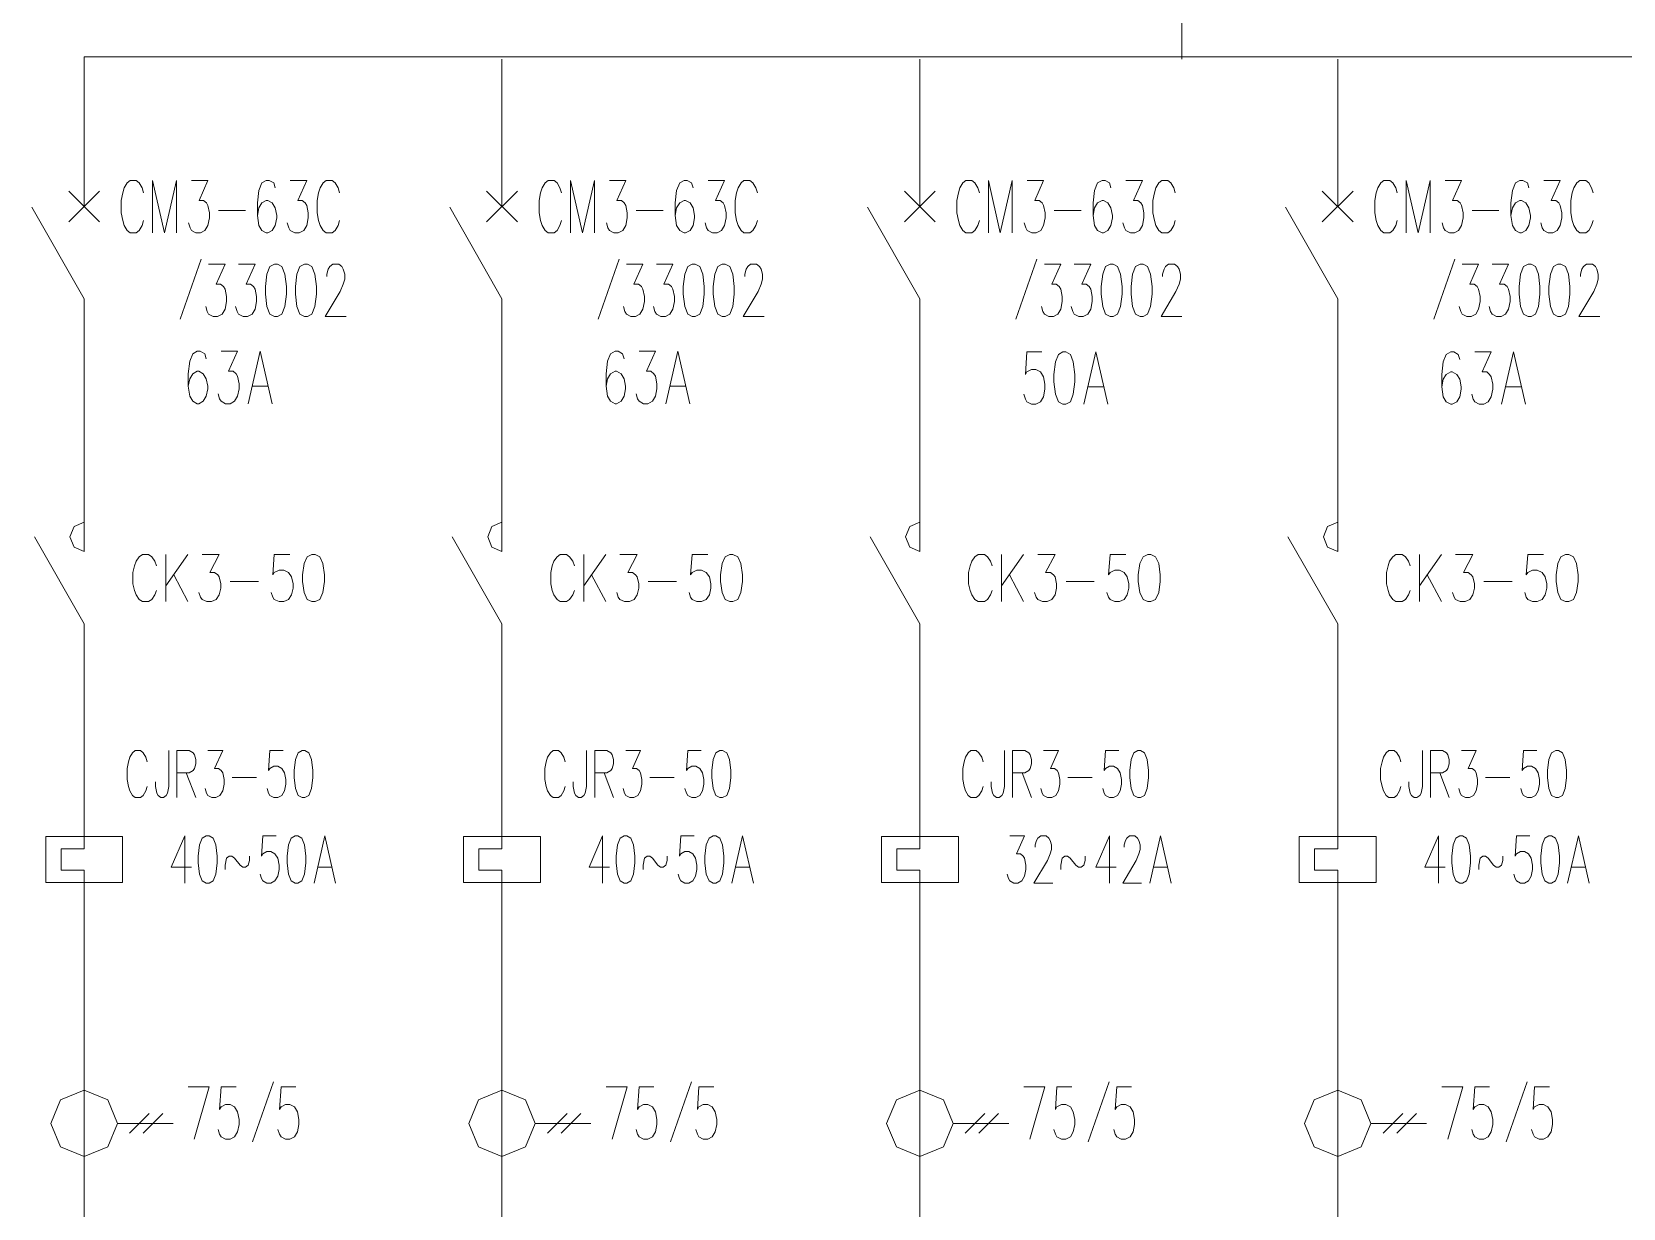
# Model space of a CAD drawing. Header units: millimetres. Extents: x 0 to 586, y 0 to 414.
# Drawn here: x 128.4 to 225.2, y 263.8 to 335.4 of the extents above; entities that cross this region are included whole.
import ezdxf

# ---------------------------------------------------------------- set-up
doc = ezdxf.new("R2010")
doc.units = ezdxf.units.MM

msp = doc.modelspace()

# ---------------------------------------------------------------- linework, layer by layer
at = {"color": 0, "lineweight": 0}
for points in [[(198.352833, 347.845944), (198.352833, 333.713667)], [(295.461972, 333.854778), (131.568472, 333.854778)], [(131.568472, 333.854778), (131.568472, 324.749583)], [(156.989639, 333.713667), (156.989639, 324.749583)], [(182.410806, 333.713667), (182.410806, 324.749583)], [(207.831972, 333.713667), (207.831972, 324.749583)], [(135.187972, 325.571556), (135.09625, 325.874944), (134.916333, 326.178333), (134.732889, 326.330028), (134.369528, 326.330028), (134.186083, 326.178333), (134.006167, 325.874944), (133.914444, 325.571556), (133.822722, 325.116472), (133.822722, 324.358), (133.914444, 323.902917), (134.006167, 323.599528), (134.186083, 323.296139), (134.369528, 323.144444), (134.732889, 323.144444), (134.916333, 323.296139), (135.09625, 323.599528), (135.187972, 323.902917)], [(135.734778, 323.144444), (135.734778, 326.330028), (136.4615, 323.144444), (137.19175, 326.330028), (137.19175, 323.144444)], [(138.101917, 326.330028), (139.100278, 326.330028), (138.557, 325.116472), (138.828639, 325.116472), (139.012083, 324.964778), (139.100278, 324.813083), (139.192, 324.358), (139.192, 324.054611), (139.100278, 323.599528), (138.920361, 323.296139), (138.645194, 323.144444), (138.373556, 323.144444), (138.101917, 323.296139), (138.010194, 323.447833), (137.918472, 323.751222)], [(143.196028, 325.874944), (143.107833, 326.178333), (142.832667, 326.330028), (142.65275, 326.330028), (142.377583, 326.178333), (142.197667, 325.72325), (142.105944, 324.964778), (142.105944, 324.206306), (142.197667, 323.599528), (142.377583, 323.296139), (142.65275, 323.144444), (142.740944, 323.144444), (143.016111, 323.296139), (143.196028, 323.599528), (143.28775, 324.054611), (143.28775, 324.206306), (143.196028, 324.661389), (143.016111, 324.964778), (142.740944, 325.116472), (142.65275, 325.116472), (142.377583, 324.964778), (142.197667, 324.661389), (142.105944, 324.206306)], [(144.106194, 326.330028), (145.108083, 326.330028), (144.561278, 325.116472), (144.836444, 325.116472), (145.016361, 324.964778), (145.108083, 324.813083), (145.199806, 324.358), (145.199806, 324.054611), (145.108083, 323.599528), (144.928167, 323.296139), (144.653, 323.144444), (144.381361, 323.144444), (144.106194, 323.296139), (144.018, 323.447833), (143.926278, 323.751222)], [(147.111861, 325.571556), (147.020139, 325.874944), (146.836694, 326.178333), (146.656778, 326.330028), (146.289889, 326.330028), (146.109972, 326.178333), (145.926528, 325.874944), (145.834806, 325.571556), (145.746611, 325.116472), (145.746611, 324.358), (145.834806, 323.902917), (145.926528, 323.599528), (146.109972, 323.296139), (146.289889, 323.144444), (146.656778, 323.144444), (146.836694, 323.296139), (147.020139, 323.599528), (147.111861, 323.902917)], [(160.609139, 325.571556), (160.517417, 325.874944), (160.3375, 326.178333), (160.154056, 326.330028), (159.790694, 326.330028), (159.60725, 326.178333), (159.427333, 325.874944), (159.335611, 325.571556), (159.243889, 325.116472), (159.243889, 324.358), (159.335611, 323.902917), (159.427333, 323.599528), (159.60725, 323.296139), (159.790694, 323.144444), (160.154056, 323.144444), (160.3375, 323.296139), (160.517417, 323.599528), (160.609139, 323.902917)], [(161.155944, 323.144444), (161.155944, 326.330028), (161.882667, 323.144444), (162.612917, 326.330028), (162.612917, 323.144444)], [(163.523083, 326.330028), (164.521444, 326.330028), (163.978167, 325.116472), (164.249806, 325.116472), (164.429722, 324.964778), (164.521444, 324.813083), (164.613167, 324.358), (164.613167, 324.054611), (164.521444, 323.599528), (164.341528, 323.296139), (164.066361, 323.144444), (163.794722, 323.144444), (163.523083, 323.296139), (163.431361, 323.447833), (163.339639, 323.751222)], [(168.617194, 325.874944), (168.525472, 326.178333), (168.253833, 326.330028), (168.070389, 326.330028), (167.79875, 326.178333), (167.615306, 325.72325), (167.527111, 324.964778), (167.527111, 324.206306), (167.615306, 323.599528), (167.79875, 323.296139), (168.070389, 323.144444), (168.162111, 323.144444), (168.437278, 323.296139), (168.617194, 323.599528), (168.708917, 324.054611), (168.708917, 324.206306), (168.617194, 324.661389), (168.437278, 324.964778), (168.162111, 325.116472), (168.070389, 325.116472), (167.79875, 324.964778), (167.615306, 324.661389), (167.527111, 324.206306)], [(169.527361, 326.330028), (170.52925, 326.330028), (169.982444, 325.116472), (170.257611, 325.116472), (170.437528, 324.964778), (170.52925, 324.813083), (170.620972, 324.358), (170.620972, 324.054611), (170.52925, 323.599528), (170.345806, 323.296139), (170.074167, 323.144444), (169.802528, 323.144444), (169.527361, 323.296139), (169.435639, 323.447833), (169.347444, 323.751222)], [(172.5295, 325.571556), (172.441306, 325.874944), (172.257861, 326.178333), (172.074417, 326.330028), (171.711056, 326.330028), (171.531139, 326.178333), (171.347694, 325.874944), (171.255972, 325.571556), (171.167778, 325.116472), (171.167778, 324.358), (171.255972, 323.902917), (171.347694, 323.599528), (171.531139, 323.296139), (171.711056, 323.144444), (172.074417, 323.144444), (172.257861, 323.296139), (172.441306, 323.599528), (172.5295, 323.902917)], [(186.030306, 325.571556), (185.938583, 325.874944), (185.755139, 326.178333), (185.575222, 326.330028), (185.211861, 326.330028), (185.028417, 326.178333), (184.844972, 325.874944), (184.756778, 325.571556), (184.665056, 325.116472), (184.665056, 324.358), (184.756778, 323.902917), (184.844972, 323.599528), (185.028417, 323.296139), (185.211861, 323.144444), (185.575222, 323.144444), (185.755139, 323.296139), (185.938583, 323.599528), (186.030306, 323.902917)], [(186.577111, 323.144444), (186.577111, 326.330028), (187.303833, 323.144444), (188.030556, 326.330028), (188.030556, 323.144444)], [(188.940722, 326.330028), (189.942611, 326.330028), (189.395806, 325.116472), (189.670972, 325.116472), (189.850889, 324.964778), (189.942611, 324.813083), (190.034333, 324.358), (190.034333, 324.054611), (189.942611, 323.599528), (189.762694, 323.296139), (189.487528, 323.144444), (189.215889, 323.144444), (188.940722, 323.296139), (188.852528, 323.447833), (188.760806, 323.751222)], [(194.038361, 325.874944), (193.946639, 326.178333), (193.675, 326.330028), (193.491556, 326.330028), (193.219917, 326.178333), (193.036472, 325.72325), (192.94475, 324.964778), (192.94475, 324.206306), (193.036472, 323.599528), (193.219917, 323.296139), (193.491556, 323.144444), (193.583278, 323.144444), (193.854917, 323.296139), (194.038361, 323.599528), (194.130083, 324.054611), (194.130083, 324.206306), (194.038361, 324.661389), (193.854917, 324.964778), (193.583278, 325.116472), (193.491556, 325.116472), (193.219917, 324.964778), (193.036472, 324.661389), (192.94475, 324.206306)], [(194.948528, 326.330028), (195.950417, 326.330028), (195.403611, 325.116472), (195.67525, 325.116472), (195.858694, 324.964778), (195.950417, 324.813083), (196.042139, 324.358), (196.042139, 324.054611), (195.950417, 323.599528), (195.766972, 323.296139), (195.495333, 323.144444), (195.220167, 323.144444), (194.948528, 323.296139), (194.856806, 323.447833), (194.765083, 323.751222)], [(197.950667, 325.571556), (197.858944, 325.874944), (197.679028, 326.178333), (197.495583, 326.330028), (197.132222, 326.330028), (196.952306, 326.178333), (196.768861, 325.874944), (196.677139, 325.571556), (196.585417, 325.116472), (196.585417, 324.358), (196.677139, 323.902917), (196.768861, 323.599528), (196.952306, 323.296139), (197.132222, 323.144444), (197.495583, 323.144444), (197.679028, 323.296139), (197.858944, 323.599528), (197.950667, 323.902917)], [(211.451472, 325.571556), (211.35975, 325.874944), (211.176306, 326.178333), (210.996389, 326.330028), (210.6295, 326.330028), (210.449583, 326.178333), (210.266139, 325.874944), (210.174417, 325.571556), (210.086222, 325.116472), (210.086222, 324.358), (210.174417, 323.902917), (210.266139, 323.599528), (210.449583, 323.296139), (210.6295, 323.144444), (210.996389, 323.144444), (211.176306, 323.296139), (211.35975, 323.599528), (211.451472, 323.902917)], [(211.99475, 323.144444), (211.99475, 326.330028), (212.725, 323.144444), (213.451722, 326.330028), (213.451722, 323.144444)], [(214.361889, 326.330028), (215.363778, 326.330028), (214.816972, 325.116472), (215.092139, 325.116472), (215.272056, 324.964778), (215.363778, 324.813083), (215.4555, 324.358), (215.4555, 324.054611), (215.363778, 323.599528), (215.180333, 323.296139), (214.908694, 323.144444), (214.637056, 323.144444), (214.361889, 323.296139), (214.270167, 323.447833), (214.181972, 323.751222)], [(219.459528, 325.874944), (219.367806, 326.178333), (219.096167, 326.330028), (218.912722, 326.330028), (218.641083, 326.178333), (218.457639, 325.72325), (218.365917, 324.964778), (218.365917, 324.206306), (218.457639, 323.599528), (218.641083, 323.296139), (218.912722, 323.144444), (219.004444, 323.144444), (219.276083, 323.296139), (219.459528, 323.599528), (219.55125, 324.054611), (219.55125, 324.206306), (219.459528, 324.661389), (219.276083, 324.964778), (219.004444, 325.116472), (218.912722, 325.116472), (218.641083, 324.964778), (218.457639, 324.661389), (218.365917, 324.206306)], [(220.369694, 326.330028), (221.371583, 326.330028), (220.824778, 325.116472), (221.096417, 325.116472), (221.279861, 324.964778), (221.371583, 324.813083), (221.459778, 324.358), (221.459778, 324.054611), (221.371583, 323.599528), (221.188139, 323.296139), (220.9165, 323.144444), (220.641333, 323.144444), (220.369694, 323.296139), (220.277972, 323.447833), (220.18625, 323.751222)], [(223.371833, 325.571556), (223.280111, 325.874944), (223.100194, 326.178333), (222.91675, 326.330028), (222.553389, 326.330028), (222.369944, 326.178333), (222.190028, 325.874944), (222.098306, 325.571556), (222.006583, 325.116472), (222.006583, 324.358), (222.098306, 323.902917), (222.190028, 323.599528), (222.369944, 323.296139), (222.553389, 323.144444), (222.91675, 323.144444), (223.100194, 323.296139), (223.280111, 323.599528), (223.371833, 323.902917)], [(132.506861, 325.684444), (130.633611, 323.811194)], [(132.506861, 323.811194), (130.633611, 325.684444)], [(131.568472, 325.684444), (131.568472, 324.749583)], [(157.928028, 325.684444), (156.054778, 323.811194)], [(157.928028, 323.811194), (156.054778, 325.684444)], [(156.989639, 325.684444), (156.989639, 324.749583)], [(183.349194, 325.684444), (181.475944, 323.811194)], [(183.349194, 323.811194), (181.475944, 325.684444)], [(182.410806, 325.684444), (182.410806, 324.749583)], [(208.766833, 325.684444), (206.893583, 323.811194)], [(208.766833, 323.811194), (206.893583, 325.684444)], [(207.831972, 325.684444), (207.831972, 324.749583)], [(128.386417, 324.703722), (131.568472, 319.129833)], [(139.738806, 324.509694), (141.375694, 324.509694)], [(153.807583, 324.703722), (156.989639, 319.129833)], [(165.159972, 324.509694), (166.796861, 324.509694)], [(179.225222, 324.703722), (182.410806, 319.129833)], [(190.581139, 324.509694), (192.218028, 324.509694)], [(204.646389, 324.703722), (207.831972, 319.129833)], [(216.002306, 324.509694), (217.639194, 324.509694)], [(138.687528, 321.546361), (137.414, 317.905694)], [(164.108694, 321.546361), (162.835167, 317.905694)], [(189.529861, 321.546361), (188.256333, 317.905694)], [(214.951028, 321.546361), (213.673972, 317.905694)], [(139.142611, 321.242972), (140.1445, 321.242972), (139.597694, 320.029417), (139.869333, 320.029417), (140.052778, 319.877722), (140.1445, 319.726028), (140.236222, 319.270944), (140.236222, 318.967556), (140.1445, 318.512472), (139.961056, 318.209083), (139.689417, 318.057389), (139.417778, 318.057389), (139.142611, 318.209083), (139.050889, 318.360778), (138.962694, 318.664167)], [(140.962944, 321.242972), (141.964833, 321.242972), (141.418028, 320.029417), (141.689667, 320.029417), (141.873111, 319.877722), (141.964833, 319.726028), (142.056556, 319.270944), (142.056556, 318.967556), (141.964833, 318.512472), (141.781389, 318.209083), (141.50975, 318.057389), (141.234583, 318.057389), (140.962944, 318.209083), (140.871222, 318.360778), (140.7795, 318.664167)], [(146.332222, 320.4845), (146.332222, 320.636194), (146.423944, 320.939583), (146.515667, 321.091278), (146.695583, 321.242972), (147.058944, 321.242972), (147.242389, 321.091278), (147.334111, 320.939583), (147.425833, 320.636194), (147.425833, 320.332806), (147.334111, 320.029417), (147.150667, 319.574333), (146.2405, 318.057389), (147.514028, 318.057389)], [(164.563778, 321.242972), (165.565667, 321.242972), (165.018861, 320.029417), (165.2905, 320.029417), (165.473944, 319.877722), (165.565667, 319.726028), (165.657389, 319.270944), (165.657389, 318.967556), (165.565667, 318.512472), (165.382222, 318.209083), (165.110583, 318.057389), (164.835417, 318.057389), (164.563778, 318.209083), (164.472056, 318.360778), (164.380333, 318.664167)], [(166.384111, 321.242972), (167.386, 321.242972), (166.839194, 320.029417), (167.110833, 320.029417), (167.294278, 319.877722), (167.386, 319.726028), (167.474194, 319.270944), (167.474194, 318.967556), (167.386, 318.512472), (167.202556, 318.209083), (166.930917, 318.057389), (166.65575, 318.057389), (166.384111, 318.209083), (166.292389, 318.360778), (166.200667, 318.664167)], [(171.753389, 320.4845), (171.753389, 320.636194), (171.845111, 320.939583), (171.936833, 321.091278), (172.11675, 321.242972), (172.480111, 321.242972), (172.663556, 321.091278), (172.755278, 320.939583), (172.843472, 320.636194), (172.843472, 320.332806), (172.755278, 320.029417), (172.571833, 319.574333), (171.661667, 318.057389), (172.935194, 318.057389)], [(189.984944, 321.242972), (190.986833, 321.242972), (190.440028, 320.029417), (190.711667, 320.029417), (190.895111, 319.877722), (190.986833, 319.726028), (191.075028, 319.270944), (191.075028, 318.967556), (190.986833, 318.512472), (190.803389, 318.209083), (190.53175, 318.057389), (190.256583, 318.057389), (189.984944, 318.209083), (189.893222, 318.360778), (189.8015, 318.664167)], [(191.805278, 321.242972), (192.803639, 321.242972), (192.260361, 320.029417), (192.532, 320.029417), (192.715444, 319.877722), (192.803639, 319.726028), (192.895361, 319.270944), (192.895361, 318.967556), (192.803639, 318.512472), (192.623722, 318.209083), (192.348556, 318.057389), (192.076917, 318.057389), (191.805278, 318.209083), (191.713556, 318.360778), (191.621833, 318.664167)], [(197.174556, 320.4845), (197.174556, 320.636194), (197.266278, 320.939583), (197.354472, 321.091278), (197.537917, 321.242972), (197.901278, 321.242972), (198.084722, 321.091278), (198.176444, 320.939583), (198.264639, 320.636194), (198.264639, 320.332806), (198.176444, 320.029417), (197.993, 319.574333), (197.082833, 318.057389), (198.356361, 318.057389)], [(215.406111, 321.242972), (216.404472, 321.242972), (215.861194, 320.029417), (216.132833, 320.029417), (216.316278, 319.877722), (216.404472, 319.726028), (216.496194, 319.270944), (216.496194, 318.967556), (216.404472, 318.512472), (216.224556, 318.209083), (215.949389, 318.057389), (215.67775, 318.057389), (215.406111, 318.209083), (215.314389, 318.360778), (215.222667, 318.664167)], [(217.226444, 321.242972), (218.224806, 321.242972), (217.681528, 320.029417), (217.953167, 320.029417), (218.136611, 319.877722), (218.224806, 319.726028), (218.316528, 319.270944), (218.316528, 318.967556), (218.224806, 318.512472), (218.044889, 318.209083), (217.769722, 318.057389), (217.498083, 318.057389), (217.226444, 318.209083), (217.134722, 318.360778), (217.043, 318.664167)], [(222.595722, 320.4845), (222.595722, 320.636194), (222.683917, 320.939583), (222.775639, 321.091278), (222.959083, 321.242972), (223.322444, 321.242972), (223.505889, 321.091278), (223.594083, 320.939583), (223.685806, 320.636194), (223.685806, 320.332806), (223.594083, 320.029417), (223.414167, 319.574333), (222.504, 318.057389), (223.777528, 318.057389)], [(131.568472, 319.129833), (131.568472, 313.735861)], [(156.989639, 319.129833), (156.989639, 313.735861)], [(182.410806, 319.129833), (182.410806, 313.735861)], [(207.831972, 319.129833), (207.831972, 313.735861)], [(138.994444, 315.485639), (138.902722, 315.789028), (138.631083, 315.940722), (138.447639, 315.940722), (138.176, 315.789028), (137.992556, 315.333944), (137.900833, 314.575472), (137.900833, 313.817), (137.992556, 313.210222), (138.176, 312.906833), (138.447639, 312.755139), (138.539361, 312.755139), (138.811, 312.906833), (138.994444, 313.210222), (139.086167, 313.665306), (139.086167, 313.817), (138.994444, 314.272083), (138.811, 314.575472), (138.539361, 314.727167), (138.447639, 314.727167), (138.176, 314.575472), (137.992556, 314.272083), (137.900833, 313.817)], [(139.904611, 315.940722), (140.9065, 315.940722), (140.359694, 314.727167), (140.631333, 314.727167), (140.814778, 314.575472), (140.9065, 314.423778), (140.994694, 313.968694), (140.994694, 313.665306), (140.9065, 313.210222), (140.723056, 312.906833), (140.451417, 312.755139), (140.17625, 312.755139), (139.904611, 312.906833), (139.812889, 313.058528), (139.721167, 313.361917)], [(141.5415, 312.755139), (142.27175, 315.940722), (142.998472, 312.755139)], [(164.415611, 315.485639), (164.323889, 315.789028), (164.05225, 315.940722), (163.868806, 315.940722), (163.597167, 315.789028), (163.413722, 315.333944), (163.322, 314.575472), (163.322, 313.817), (163.413722, 313.210222), (163.597167, 312.906833), (163.868806, 312.755139), (163.960528, 312.755139), (164.232167, 312.906833), (164.415611, 313.210222), (164.503806, 313.665306), (164.503806, 313.817), (164.415611, 314.272083), (164.232167, 314.575472), (163.960528, 314.727167), (163.868806, 314.727167), (163.597167, 314.575472), (163.413722, 314.272083), (163.322, 313.817)], [(165.325778, 315.940722), (166.324139, 315.940722), (165.780861, 314.727167), (166.0525, 314.727167), (166.235944, 314.575472), (166.324139, 314.423778), (166.415861, 313.968694), (166.415861, 313.665306), (166.324139, 313.210222), (166.144222, 312.906833), (165.869056, 312.755139), (165.597417, 312.755139), (165.325778, 312.906833), (165.234056, 313.058528), (165.142333, 313.361917)], [(166.962667, 312.755139), (167.689389, 315.940722), (168.419639, 312.755139)], [(189.836778, 315.905444), (188.926611, 315.905444), (188.834889, 314.540194), (188.926611, 314.691889), (189.19825, 314.843583), (189.469889, 314.843583), (189.745056, 314.691889), (189.924972, 314.3885), (190.016694, 313.933417), (190.016694, 313.630028), (189.924972, 313.174944), (189.745056, 312.871556), (189.469889, 312.719861), (189.19825, 312.719861), (188.926611, 312.871556), (188.834889, 313.02325), (188.743167, 313.326639)], [(192.383833, 312.719861), (193.110556, 315.905444), (193.840806, 312.719861)], [(215.254417, 315.450361), (215.166222, 315.75375), (214.891056, 315.905444), (214.711139, 315.905444), (214.435972, 315.75375), (214.256056, 315.298667), (214.164333, 314.540194), (214.164333, 313.781722), (214.256056, 313.174944), (214.435972, 312.871556), (214.711139, 312.719861), (214.799333, 312.719861), (215.0745, 312.871556), (215.254417, 313.174944), (215.346139, 313.630028), (215.346139, 313.781722), (215.254417, 314.236806), (215.0745, 314.540194), (214.799333, 314.691889), (214.711139, 314.691889), (214.435972, 314.540194), (214.256056, 314.236806), (214.164333, 313.781722)], [(216.164583, 315.905444), (217.166472, 315.905444), (216.619667, 314.691889), (216.894833, 314.691889), (217.07475, 314.540194), (217.166472, 314.3885), (217.258194, 313.933417), (217.258194, 313.630028), (217.166472, 313.174944), (216.983028, 312.871556), (216.711389, 312.719861), (216.43975, 312.719861), (216.164583, 312.871556), (216.076389, 313.02325), (215.984667, 313.326639)], [(217.805, 312.719861), (218.531722, 315.905444), (219.258444, 312.719861)], [(131.568472, 313.735861), (131.568472, 303.766361)], [(141.816667, 313.817), (142.726833, 313.817)], [(156.989639, 313.735861), (156.989639, 303.766361)], [(167.234306, 313.817), (168.144472, 313.817)], [(182.410806, 313.735861), (182.410806, 303.766361)], [(192.655472, 313.781722), (193.565639, 313.781722)], [(207.831972, 313.735861), (207.831972, 303.766361)], [(218.076639, 313.781722), (218.986806, 313.781722)], [(131.568472, 305.547889), (130.954639, 305.279778), (130.704167, 304.658889), (130.954639, 304.034472), (131.568472, 303.766361)], [(156.989639, 305.547889), (156.375806, 305.279778), (156.121806, 304.658889), (156.375806, 304.034472), (156.989639, 303.766361)], [(182.410806, 305.547889), (181.796972, 305.279778), (181.542972, 304.658889), (181.796972, 304.034472), (182.410806, 303.766361)], [(207.831972, 305.547889), (207.218139, 305.279778), (206.964139, 304.658889), (207.218139, 304.034472), (207.831972, 303.766361)], [(128.545167, 304.658889), (131.568472, 299.363694)], [(153.966333, 304.658889), (156.989639, 299.363694)], [(179.3875, 304.658889), (182.410806, 299.363694)], [(204.805139, 304.658889), (207.831972, 299.363694)], [(135.971139, 302.898528), (135.875889, 303.170167), (135.685389, 303.445333), (135.491361, 303.579389), (135.110361, 303.579389), (134.919861, 303.445333), (134.729361, 303.170167), (134.634111, 302.898528), (134.538861, 302.489306), (134.538861, 301.804917), (134.634111, 301.395694), (134.729361, 301.124056), (134.919861, 300.852417), (135.110361, 300.714833), (135.491361, 300.714833), (135.685389, 300.852417), (135.875889, 301.124056), (135.971139, 301.395694)], [(136.542639, 300.714833), (136.542639, 303.579389)], [(137.883194, 303.579389), (136.542639, 301.670861)], [(138.740444, 303.579389), (139.791722, 303.579389), (139.220222, 302.489306), (139.505972, 302.489306), (139.696472, 302.351722), (139.791722, 302.214139), (139.886972, 301.804917), (139.886972, 301.533278), (139.791722, 301.124056), (139.601222, 300.852417), (139.315472, 300.714833), (139.029722, 300.714833), (138.740444, 300.852417), (138.645194, 300.986472), (138.549944, 301.261639)], [(144.092083, 303.579389), (143.136056, 303.579389), (143.040806, 302.351722), (143.136056, 302.489306), (143.425333, 302.626889), (143.711083, 302.626889), (143.996833, 302.489306), (144.187333, 302.214139), (144.282583, 301.804917), (144.282583, 301.533278), (144.187333, 301.124056), (143.996833, 300.852417), (143.711083, 300.714833), (143.425333, 300.714833), (143.136056, 300.852417), (143.040806, 300.986472), (142.945556, 301.261639)], [(161.392306, 302.898528), (161.297056, 303.170167), (161.103028, 303.445333), (160.912528, 303.579389), (160.531528, 303.579389), (160.341028, 303.445333), (160.150528, 303.170167), (160.05175, 302.898528), (159.9565, 302.489306), (159.9565, 301.804917), (160.05175, 301.395694), (160.150528, 301.124056), (160.341028, 300.852417), (160.531528, 300.714833), (160.912528, 300.714833), (161.103028, 300.852417), (161.297056, 301.124056), (161.392306, 301.395694)], [(161.963806, 300.714833), (161.963806, 303.579389)], [(163.300833, 303.579389), (161.963806, 301.670861)], [(164.161611, 303.579389), (165.212889, 303.579389), (164.641389, 302.489306), (164.927139, 302.489306), (165.117639, 302.351722), (165.212889, 302.214139), (165.308139, 301.804917), (165.308139, 301.533278), (165.212889, 301.124056), (165.022389, 300.852417), (164.736639, 300.714833), (164.447361, 300.714833), (164.161611, 300.852417), (164.066361, 300.986472), (163.971111, 301.261639)], [(169.51325, 303.579389), (168.557222, 303.579389), (168.461972, 302.351722), (168.557222, 302.489306), (168.842972, 302.626889), (169.13225, 302.626889), (169.418, 302.489306), (169.6085, 302.214139), (169.70375, 301.804917), (169.70375, 301.533278), (169.6085, 301.124056), (169.418, 300.852417), (169.13225, 300.714833), (168.842972, 300.714833), (168.557222, 300.852417), (168.461972, 300.986472), (168.366722, 301.261639)], [(186.809944, 302.898528), (186.714694, 303.170167), (186.524194, 303.445333), (186.333694, 303.579389), (185.952694, 303.579389), (185.762194, 303.445333), (185.568167, 303.170167), (185.472917, 302.898528), (185.377667, 302.489306), (185.377667, 301.804917), (185.472917, 301.395694), (185.568167, 301.124056), (185.762194, 300.852417), (185.952694, 300.714833), (186.333694, 300.714833), (186.524194, 300.852417), (186.714694, 301.124056), (186.809944, 301.395694)], [(187.384972, 300.714833), (187.384972, 303.579389)], [(188.722, 303.579389), (187.384972, 301.670861)], [(189.582778, 303.579389), (190.634056, 303.579389), (190.059028, 302.489306), (190.348306, 302.489306), (190.538806, 302.351722), (190.634056, 302.214139), (190.729306, 301.804917), (190.729306, 301.533278), (190.634056, 301.124056), (190.443556, 300.852417), (190.157806, 300.714833), (189.868528, 300.714833), (189.582778, 300.852417), (189.487528, 300.986472), (189.392278, 301.261639)], [(194.934417, 303.579389), (193.978389, 303.579389), (193.883139, 302.351722), (193.978389, 302.489306), (194.264139, 302.626889), (194.553417, 302.626889), (194.839167, 302.489306), (195.029667, 302.214139), (195.124917, 301.804917), (195.124917, 301.533278), (195.029667, 301.124056), (194.839167, 300.852417), (194.553417, 300.714833), (194.264139, 300.714833), (193.978389, 300.852417), (193.883139, 300.986472), (193.787889, 301.261639)], [(212.231111, 302.898528), (212.135861, 303.170167), (211.945361, 303.445333), (211.754861, 303.579389), (211.373861, 303.579389), (211.179833, 303.445333), (210.989333, 303.170167), (210.894083, 302.898528), (210.798833, 302.489306), (210.798833, 301.804917), (210.894083, 301.395694), (210.989333, 301.124056), (211.179833, 300.852417), (211.373861, 300.714833), (211.754861, 300.714833), (211.945361, 300.852417), (212.135861, 301.124056), (212.231111, 301.395694)], [(212.806139, 300.714833), (212.806139, 303.579389)], [(214.143167, 303.579389), (212.806139, 301.670861)], [(215.003944, 303.579389), (216.055222, 303.579389), (215.480194, 302.489306), (215.769472, 302.489306), (215.959972, 302.351722), (216.055222, 302.214139), (216.150472, 301.804917), (216.150472, 301.533278), (216.055222, 301.124056), (215.864722, 300.852417), (215.575444, 300.714833), (215.289694, 300.714833), (215.003944, 300.852417), (214.908694, 300.986472), (214.813444, 301.261639)], [(220.355583, 303.579389), (219.399556, 303.579389), (219.304306, 302.351722), (219.399556, 302.489306), (219.685306, 302.626889), (219.971056, 302.626889), (220.260333, 302.489306), (220.450833, 302.214139), (220.546083, 301.804917), (220.546083, 301.533278), (220.450833, 301.124056), (220.260333, 300.852417), (219.971056, 300.714833), (219.685306, 300.714833), (219.399556, 300.852417), (219.304306, 300.986472), (219.209056, 301.261639)], [(137.022417, 302.351722), (137.883194, 300.714833)], [(162.443583, 302.351722), (163.300833, 300.714833)], [(187.861222, 302.351722), (188.722, 300.714833)], [(213.282389, 302.351722), (214.143167, 300.714833)], [(140.462, 301.9425), (142.183556, 301.9425)], [(165.883167, 301.9425), (167.601194, 301.9425)], [(191.304333, 301.9425), (193.022361, 301.9425)], [(216.721972, 301.9425), (218.443528, 301.9425)], [(131.568472, 299.363694), (131.568472, 286.92475)], [(156.989639, 299.363694), (156.989639, 286.92475)], [(182.410806, 299.363694), (182.410806, 286.92475)], [(207.831972, 299.363694), (207.831972, 286.92475)], [(135.410222, 290.981694), (135.329083, 291.253333), (135.166806, 291.5285), (135.001, 291.662556), (134.672917, 291.662556), (134.510639, 291.5285), (134.344833, 291.253333), (134.263694, 290.981694), (134.182556, 290.572472), (134.182556, 289.888083), (134.263694, 289.478861), (134.344833, 289.207222), (134.510639, 288.932056), (134.672917, 288.798), (135.001, 288.798), (135.166806, 288.932056), (135.329083, 289.207222), (135.410222, 289.478861)], [(136.722556, 291.662556), (136.722556, 289.478861), (136.637889, 289.069639), (136.55675, 288.932056), (136.394472, 288.798), (136.228667, 288.798), (136.066389, 288.932056), (135.98525, 289.069639), (135.900583, 289.478861), (135.900583, 289.754028)], [(137.212917, 288.798), (137.212917, 291.662556), (137.950222, 291.662556), (138.197167, 291.5285), (138.278306, 291.390917), (138.359444, 291.119278), (138.359444, 290.844111), (138.278306, 290.572472), (138.197167, 290.434889), (137.950222, 290.297306), (137.212917, 290.297306)], [(139.09675, 291.662556), (139.996333, 291.662556), (139.505972, 290.572472), (139.752917, 290.572472), (139.915194, 290.434889), (139.996333, 290.297306), (140.081, 289.888083), (140.081, 289.616444), (139.996333, 289.207222), (139.834056, 288.932056), (139.587111, 288.798), (139.343694, 288.798), (139.09675, 288.932056), (139.015611, 289.069639), (138.934472, 289.344806)], [(143.682861, 291.662556), (142.864417, 291.662556), (142.783278, 290.434889), (142.864417, 290.572472), (143.111361, 290.706528), (143.354778, 290.706528), (143.601722, 290.572472), (143.764, 290.297306), (143.848667, 289.888083), (143.848667, 289.616444), (143.764, 289.207222), (143.601722, 288.932056), (143.354778, 288.798), (143.111361, 288.798), (142.864417, 288.932056), (142.783278, 289.069639), (142.702139, 289.344806)], [(160.831389, 290.981694), (160.75025, 291.253333), (160.584444, 291.5285), (160.422167, 291.662556), (160.094083, 291.662556), (159.931806, 291.5285), (159.766, 291.253333), (159.684861, 290.981694), (159.603722, 290.572472), (159.603722, 289.888083), (159.684861, 289.478861), (159.766, 289.207222), (159.931806, 288.932056), (160.094083, 288.798), (160.422167, 288.798), (160.584444, 288.932056), (160.75025, 289.207222), (160.831389, 289.478861)], [(162.140194, 291.662556), (162.140194, 289.478861), (162.059056, 289.069639), (161.977917, 288.932056), (161.815639, 288.798), (161.649833, 288.798), (161.487556, 288.932056), (161.406417, 289.069639), (161.32175, 289.478861), (161.32175, 289.754028)], [(162.634083, 288.798), (162.634083, 291.662556), (163.371389, 291.662556), (163.614806, 291.5285), (163.699472, 291.390917), (163.780611, 291.119278), (163.780611, 290.844111), (163.699472, 290.572472), (163.614806, 290.434889), (163.371389, 290.297306), (162.634083, 290.297306)], [(164.517917, 291.662556), (165.4175, 291.662556), (164.927139, 290.572472), (165.174083, 290.572472), (165.336361, 290.434889), (165.4175, 290.297306), (165.498639, 289.888083), (165.498639, 289.616444), (165.4175, 289.207222), (165.255222, 288.932056), (165.008278, 288.798), (164.761333, 288.798), (164.517917, 288.932056), (164.436778, 289.069639), (164.352111, 289.344806)], [(169.104028, 291.662556), (168.285583, 291.662556), (168.204444, 290.434889), (168.285583, 290.572472), (168.529, 290.706528), (168.775944, 290.706528), (169.022889, 290.572472), (169.185167, 290.297306), (169.266306, 289.888083), (169.266306, 289.616444), (169.185167, 289.207222), (169.022889, 288.932056), (168.775944, 288.798), (168.529, 288.798), (168.285583, 288.932056), (168.204444, 289.069639), (168.119778, 289.344806)], [(186.252556, 290.981694), (186.171417, 291.253333), (186.005611, 291.5285), (185.843333, 291.662556), (185.51525, 291.662556), (185.349444, 291.5285), (185.187167, 291.253333), (185.106028, 290.981694), (185.024889, 290.572472), (185.024889, 289.888083), (185.106028, 289.478861), (185.187167, 289.207222), (185.349444, 288.932056), (185.51525, 288.798), (185.843333, 288.798), (186.005611, 288.932056), (186.171417, 289.207222), (186.252556, 289.478861)], [(187.561361, 291.662556), (187.561361, 289.478861), (187.480222, 289.069639), (187.399083, 288.932056), (187.233278, 288.798), (187.071, 288.798), (186.908722, 288.932056), (186.824056, 289.069639), (186.742917, 289.478861), (186.742917, 289.754028)], [(188.05525, 288.798), (188.05525, 291.662556), (188.792556, 291.662556), (189.035972, 291.5285), (189.117111, 291.390917), (189.201778, 291.119278), (189.201778, 290.844111), (189.117111, 290.572472), (189.035972, 290.434889), (188.792556, 290.297306), (188.05525, 290.297306)], [(189.939083, 291.662556), (190.838667, 291.662556), (190.348306, 290.572472), (190.591722, 290.572472), (190.757528, 290.434889), (190.838667, 290.297306), (190.919806, 289.888083), (190.919806, 289.616444), (190.838667, 289.207222), (190.676389, 288.932056), (190.429444, 288.798), (190.1825, 288.798), (189.939083, 288.932056), (189.854417, 289.069639), (189.773278, 289.344806)], [(194.525194, 291.662556), (193.70675, 291.662556), (193.622083, 290.434889), (193.70675, 290.572472), (193.950167, 290.706528), (194.197111, 290.706528), (194.444056, 290.572472), (194.606333, 290.297306), (194.687472, 289.888083), (194.687472, 289.616444), (194.606333, 289.207222), (194.444056, 288.932056), (194.197111, 288.798), (193.950167, 288.798), (193.70675, 288.932056), (193.622083, 289.069639), (193.540944, 289.344806)], [(211.673722, 290.981694), (211.589056, 291.253333), (211.426778, 291.5285), (211.2645, 291.662556), (210.936417, 291.662556), (210.770611, 291.5285), (210.608333, 291.253333), (210.527194, 290.981694), (210.442528, 290.572472), (210.442528, 289.888083), (210.527194, 289.478861), (210.608333, 289.207222), (210.770611, 288.932056), (210.936417, 288.798), (211.2645, 288.798), (211.426778, 288.932056), (211.589056, 289.207222), (211.673722, 289.478861)], [(212.982528, 291.662556), (212.982528, 289.478861), (212.901389, 289.069639), (212.82025, 288.932056), (212.654444, 288.798), (212.492167, 288.798), (212.326361, 288.932056), (212.245222, 289.069639), (212.164083, 289.478861), (212.164083, 289.754028)], [(213.472889, 288.798), (213.472889, 291.662556), (214.210194, 291.662556), (214.457139, 291.5285), (214.538278, 291.390917), (214.619417, 291.119278), (214.619417, 290.844111), (214.538278, 290.572472), (214.457139, 290.434889), (214.210194, 290.297306), (213.472889, 290.297306)], [(215.356722, 291.662556), (216.259833, 291.662556), (215.769472, 290.572472), (216.012889, 290.572472), (216.178694, 290.434889), (216.259833, 290.297306), (216.340972, 289.888083), (216.340972, 289.616444), (216.259833, 289.207222), (216.094028, 288.932056), (215.850611, 288.798), (215.603667, 288.798), (215.356722, 288.932056), (215.275583, 289.069639), (215.194444, 289.344806)], [(219.946361, 291.662556), (219.124389, 291.662556), (219.04325, 290.434889), (219.124389, 290.572472), (219.371333, 290.706528), (219.618278, 290.706528), (219.861694, 290.572472), (220.0275, 290.297306), (220.108639, 289.888083), (220.108639, 289.616444), (220.0275, 289.207222), (219.861694, 288.932056), (219.618278, 288.798), (219.371333, 288.798), (219.124389, 288.932056), (219.04325, 289.069639), (218.962111, 289.344806)], [(137.784417, 290.297306), (138.359444, 288.798)], [(140.571361, 290.025667), (142.045972, 290.025667)], [(163.205583, 290.297306), (163.780611, 288.798)], [(165.992528, 290.025667), (167.467139, 290.025667)], [(188.62675, 290.297306), (189.201778, 288.798)], [(191.413694, 290.025667), (192.884778, 290.025667)], [(214.047917, 290.297306), (214.619417, 288.798)], [(216.831333, 290.025667), (218.305944, 290.025667)], [(131.568472, 286.92475), (131.568472, 286.437917)], [(156.989639, 286.92475), (156.989639, 286.437917)], [(182.410806, 286.92475), (182.410806, 286.437917)], [(207.831972, 286.92475), (207.831972, 286.437917)], [(133.910917, 286.437917), (129.229556, 286.437917)], [(129.229556, 283.626278), (129.229556, 286.437917)], [(130.164417, 284.377694), (130.164417, 285.6865)], [(130.164417, 285.6865), (131.568472, 285.6865)], [(131.568472, 285.6865), (131.568472, 286.437917)], [(133.910917, 283.626278), (133.910917, 286.437917)], [(137.692694, 286.469667), (136.870722, 284.557611), (138.101917, 284.557611)], [(137.692694, 286.469667), (137.692694, 283.601583)], [(143.259528, 286.469667), (142.441083, 286.469667), (142.359944, 285.238472), (142.441083, 285.376056), (142.688028, 285.513639), (142.934972, 285.513639), (143.178389, 285.376056), (143.344194, 285.104417), (143.425333, 284.691667), (143.425333, 284.420028), (143.344194, 284.010806), (143.178389, 283.739167), (142.934972, 283.601583), (142.688028, 283.601583), (142.441083, 283.739167), (142.359944, 283.873222), (142.278806, 284.148389)], [(145.556111, 283.601583), (146.20875, 286.469667), (146.864917, 283.601583)], [(159.332083, 286.437917), (154.650722, 286.437917)], [(154.650722, 283.626278), (154.650722, 286.437917)], [(155.585583, 284.377694), (155.585583, 285.6865)], [(155.585583, 285.6865), (156.989639, 285.6865)], [(156.989639, 285.6865), (156.989639, 286.437917)], [(159.332083, 283.626278), (159.332083, 286.437917)], [(163.110333, 286.469667), (162.291889, 284.557611), (163.523083, 284.557611)], [(163.110333, 286.469667), (163.110333, 283.601583)], [(168.680694, 286.469667), (167.86225, 286.469667), (167.781111, 285.238472), (167.86225, 285.376056), (168.109194, 285.513639), (168.352611, 285.513639), (168.599556, 285.376056), (168.761833, 285.104417), (168.8465, 284.691667), (168.8465, 284.420028), (168.761833, 284.010806), (168.599556, 283.739167), (168.352611, 283.601583), (168.109194, 283.601583), (167.86225, 283.739167), (167.781111, 283.873222), (167.699972, 284.148389)], [(170.97375, 283.601583), (171.629917, 286.469667), (172.286083, 283.601583)], [(184.75325, 286.437917), (180.068361, 286.437917)], [(180.068361, 283.626278), (180.068361, 286.437917)], [(181.00675, 284.377694), (181.00675, 285.6865)], [(181.00675, 285.6865), (182.410806, 285.6865)], [(182.410806, 285.6865), (182.410806, 286.437917)], [(184.75325, 283.626278), (184.75325, 286.437917)], [(187.878861, 286.469667), (188.778444, 286.469667), (188.288083, 285.376056), (188.5315, 285.376056), (188.697306, 285.238472), (188.778444, 285.104417), (188.859583, 284.691667), (188.859583, 284.420028), (188.778444, 284.010806), (188.612639, 283.739167), (188.369222, 283.601583), (188.122278, 283.601583), (187.878861, 283.739167), (187.794194, 283.873222), (187.713056, 284.148389)], [(189.434611, 285.785278), (189.434611, 285.922861), (189.51575, 286.1945), (189.596889, 286.332083), (189.762694, 286.469667), (190.08725, 286.469667), (190.253056, 286.332083), (190.334194, 286.1945), (190.415333, 285.922861), (190.415333, 285.647694), (190.334194, 285.376056), (190.171917, 284.966833), (189.349944, 283.601583), (190.496472, 283.601583)], [(193.939583, 286.469667), (193.117611, 284.557611), (194.348806, 284.557611)], [(193.939583, 286.469667), (193.939583, 283.601583)], [(194.839167, 285.785278), (194.839167, 285.922861), (194.920306, 286.1945), (195.001444, 286.332083), (195.16725, 286.469667), (195.495333, 286.469667), (195.657611, 286.332083), (195.73875, 286.1945), (195.823417, 285.922861), (195.823417, 285.647694), (195.73875, 285.376056), (195.576472, 284.966833), (194.758028, 283.601583), (195.904556, 283.601583)], [(196.394917, 283.601583), (197.051083, 286.469667), (197.70725, 283.601583)], [(210.174417, 286.437917), (205.489528, 286.437917)], [(205.489528, 283.626278), (205.489528, 286.437917)], [(206.427917, 284.377694), (206.427917, 285.6865)], [(206.427917, 285.6865), (207.831972, 285.6865)], [(207.831972, 285.6865), (207.831972, 286.437917)], [(210.174417, 283.626278), (210.174417, 286.437917)], [(213.952667, 286.469667), (213.134222, 284.557611), (214.361889, 284.557611)], [(213.952667, 286.469667), (213.952667, 283.601583)], [(219.523028, 286.469667), (218.704583, 286.469667), (218.619917, 285.238472), (218.704583, 285.376056), (218.948, 285.513639), (219.194944, 285.513639), (219.441889, 285.376056), (219.604167, 285.104417), (219.685306, 284.691667), (219.685306, 284.420028), (219.604167, 284.010806), (219.441889, 283.739167), (219.194944, 283.601583), (218.948, 283.601583), (218.704583, 283.739167), (218.619917, 283.873222), (218.538778, 284.148389)], [(221.816083, 283.601583), (222.47225, 286.469667), (223.124889, 283.601583)], [(140.148028, 284.420028), (140.148028, 284.691667), (140.229167, 285.104417), (140.394972, 285.238472), (140.55725, 285.238472), (140.723056, 285.104417), (141.051139, 284.691667), (141.213417, 284.557611), (141.375694, 284.557611), (141.5415, 284.691667), (141.622639, 284.966833), (141.622639, 285.238472)], [(165.569194, 284.420028), (165.569194, 284.691667), (165.650333, 285.104417), (165.816139, 285.238472), (165.978417, 285.238472), (166.140694, 285.104417), (166.468778, 284.691667), (166.634583, 284.557611), (166.796861, 284.557611), (166.962667, 284.691667), (167.043806, 284.966833), (167.043806, 285.238472)], [(190.990361, 284.420028), (190.990361, 284.691667), (191.0715, 285.104417), (191.233778, 285.238472), (191.399583, 285.238472), (191.561861, 285.104417), (191.889944, 284.691667), (192.05575, 284.557611), (192.218028, 284.557611), (192.380306, 284.691667), (192.464972, 284.966833), (192.464972, 285.238472)], [(216.411528, 284.420028), (216.411528, 284.691667), (216.492667, 285.104417), (216.654944, 285.238472), (216.82075, 285.238472), (216.983028, 285.104417), (217.311111, 284.691667), (217.473389, 284.557611), (217.639194, 284.557611), (217.801472, 284.691667), (217.886139, 284.966833), (217.886139, 285.238472)], [(131.568472, 284.377694), (130.164417, 284.377694)], [(131.568472, 284.377694), (131.568472, 283.626278)], [(145.799528, 284.557611), (146.617972, 284.557611)], [(156.989639, 284.377694), (155.585583, 284.377694)], [(156.989639, 284.377694), (156.989639, 283.626278)], [(171.220694, 284.557611), (172.039139, 284.557611)], [(182.410806, 284.377694), (181.00675, 284.377694)], [(182.410806, 284.377694), (182.410806, 283.626278)], [(196.641861, 284.557611), (197.460306, 284.557611)], [(207.831972, 284.377694), (206.427917, 284.377694)], [(207.831972, 284.377694), (207.831972, 283.626278)], [(222.063028, 284.557611), (222.881472, 284.557611)], [(133.910917, 283.626278), (129.229556, 283.626278)], [(131.568472, 283.626278), (131.568472, 257.781778)], [(159.332083, 283.626278), (154.650722, 283.626278)], [(156.989639, 283.626278), (156.989639, 257.781778)], [(184.75325, 283.626278), (180.068361, 283.626278)], [(182.410806, 283.626278), (182.410806, 257.781778)], [(210.174417, 283.626278), (205.489528, 283.626278)], [(207.831972, 283.626278), (207.831972, 257.781778)], [(137.900833, 271.197917), (139.174361, 271.197917), (138.264194, 268.012333)], [(140.814778, 271.197917), (139.904611, 271.197917), (139.812889, 269.832667), (139.904611, 269.984361), (140.17625, 270.136056), (140.451417, 270.136056), (140.723056, 269.984361), (140.9065, 269.680972), (140.994694, 269.225889), (140.994694, 268.9225), (140.9065, 268.467417), (140.723056, 268.164028), (140.451417, 268.012333), (140.17625, 268.012333), (139.904611, 268.164028), (139.812889, 268.315722), (139.721167, 268.619111)], [(143.090194, 271.501306), (141.816667, 267.860639)], [(144.455444, 271.197917), (143.545278, 271.197917), (143.453556, 269.832667), (143.545278, 269.984361), (143.816917, 270.136056), (144.092083, 270.136056), (144.363722, 269.984361), (144.547167, 269.680972), (144.635361, 269.225889), (144.635361, 268.9225), (144.547167, 268.467417), (144.363722, 268.164028), (144.092083, 268.012333), (143.816917, 268.012333), (143.545278, 268.164028), (143.453556, 268.315722), (143.361833, 268.619111)], [(163.322, 271.197917), (164.595528, 271.197917), (163.685361, 268.012333)], [(166.235944, 271.197917), (165.325778, 271.197917), (165.234056, 269.832667), (165.325778, 269.984361), (165.597417, 270.136056), (165.869056, 270.136056), (166.144222, 269.984361), (166.324139, 269.680972), (166.415861, 269.225889), (166.415861, 268.9225), (166.324139, 268.467417), (166.144222, 268.164028), (165.869056, 268.012333), (165.597417, 268.012333), (165.325778, 268.164028), (165.234056, 268.315722), (165.142333, 268.619111)], [(168.511361, 271.501306), (167.234306, 267.860639)], [(169.876611, 271.197917), (168.966444, 271.197917), (168.874722, 269.832667), (168.966444, 269.984361), (169.238083, 270.136056), (169.509722, 270.136056), (169.784889, 269.984361), (169.964806, 269.680972), (170.056528, 269.225889), (170.056528, 268.9225), (169.964806, 268.467417), (169.784889, 268.164028), (169.509722, 268.012333), (169.238083, 268.012333), (168.966444, 268.164028), (168.874722, 268.315722), (168.783, 268.619111)], [(188.743167, 271.197917), (190.016694, 271.197917), (189.106528, 268.012333)], [(191.653583, 271.197917), (190.743417, 271.197917), (190.655222, 269.832667), (190.743417, 269.984361), (191.018583, 270.136056), (191.290222, 270.136056), (191.565389, 269.984361), (191.745306, 269.680972), (191.837028, 269.225889), (191.837028, 268.9225), (191.745306, 268.467417), (191.565389, 268.164028), (191.290222, 268.012333), (191.018583, 268.012333), (190.743417, 268.164028), (190.655222, 268.315722), (190.5635, 268.619111)], [(193.929, 271.501306), (192.655472, 267.860639)], [(195.29425, 271.197917), (194.384083, 271.197917), (194.295889, 269.832667), (194.384083, 269.984361), (194.65925, 270.136056), (194.930889, 270.136056), (195.206056, 269.984361), (195.385972, 269.680972), (195.477694, 269.225889), (195.477694, 268.9225), (195.385972, 268.467417), (195.206056, 268.164028), (194.930889, 268.012333), (194.65925, 268.012333), (194.384083, 268.164028), (194.295889, 268.315722), (194.204167, 268.619111)], [(214.164333, 271.197917), (215.437861, 271.197917), (214.527694, 268.012333)], [(217.07475, 271.197917), (216.164583, 271.197917), (216.076389, 269.832667), (216.164583, 269.984361), (216.43975, 270.136056), (216.711389, 270.136056), (216.983028, 269.984361), (217.166472, 269.680972), (217.258194, 269.225889), (217.258194, 268.9225), (217.166472, 268.467417), (216.983028, 268.164028), (216.711389, 268.012333), (216.43975, 268.012333), (216.164583, 268.164028), (216.076389, 268.315722), (215.984667, 268.619111)], [(219.350167, 271.501306), (218.076639, 267.860639)], [(220.715417, 271.197917), (219.80525, 271.197917), (219.713528, 269.832667), (219.80525, 269.984361), (220.080417, 270.136056), (220.352056, 270.136056), (220.623694, 269.984361), (220.807139, 269.680972), (220.898861, 269.225889), (220.898861, 268.9225), (220.807139, 268.467417), (220.623694, 268.164028), (220.352056, 268.012333), (220.080417, 268.012333), (219.80525, 268.164028), (219.713528, 268.315722), (219.625333, 268.619111)], [(135.533694, 269.582194), (134.33425, 268.38275)], [(136.362722, 269.582194), (135.163278, 268.38275)], [(160.954861, 269.582194), (159.755417, 268.38275)], [(161.783889, 269.582194), (160.584444, 268.38275)], [(186.3725, 269.582194), (185.173056, 268.38275)], [(187.201528, 269.582194), (186.002083, 268.38275)], [(211.793667, 269.582194), (210.594222, 268.38275)], [(212.622694, 269.582194), (211.42325, 268.38275)], [(133.593417, 268.982472), (136.976556, 268.982472)], [(159.014583, 268.982472), (162.397722, 268.982472)], [(184.43575, 268.982472), (187.818889, 268.982472)], [(209.853389, 268.982472), (213.240056, 268.982472)]]:
    msp.add_lwpolyline(points, dxfattribs=at)
for points in [[(143.146639, 321.242972), (142.875, 321.091278), (142.691556, 320.636194), (142.599833, 319.877722), (142.599833, 319.422639), (142.691556, 318.664167), (142.875, 318.209083), (143.146639, 318.057389), (143.330083, 318.057389), (143.601722, 318.209083), (143.785167, 318.664167), (143.876889, 319.422639), (143.876889, 319.877722), (143.785167, 320.636194), (143.601722, 321.091278), (143.330083, 321.242972)], [(144.966972, 321.242972), (144.695333, 321.091278), (144.511889, 320.636194), (144.420167, 319.877722), (144.420167, 319.422639), (144.511889, 318.664167), (144.695333, 318.209083), (144.966972, 318.057389), (145.150417, 318.057389), (145.422056, 318.209083), (145.6055, 318.664167), (145.697222, 319.422639), (145.697222, 319.877722), (145.6055, 320.636194), (145.422056, 321.091278), (145.150417, 321.242972)], [(168.567806, 321.242972), (168.296167, 321.091278), (168.112722, 320.636194), (168.021, 319.877722), (168.021, 319.422639), (168.112722, 318.664167), (168.296167, 318.209083), (168.567806, 318.057389), (168.75125, 318.057389), (169.022889, 318.209083), (169.206333, 318.664167), (169.294528, 319.422639), (169.294528, 319.877722), (169.206333, 320.636194), (169.022889, 321.091278), (168.75125, 321.242972)], [(170.388139, 321.242972), (170.1165, 321.091278), (169.933056, 320.636194), (169.841333, 319.877722), (169.841333, 319.422639), (169.933056, 318.664167), (170.1165, 318.209083), (170.388139, 318.057389), (170.571583, 318.057389), (170.843222, 318.209083), (171.026667, 318.664167), (171.114861, 319.422639), (171.114861, 319.877722), (171.026667, 320.636194), (170.843222, 321.091278), (170.571583, 321.242972)], [(193.988972, 321.242972), (193.713806, 321.091278), (193.533889, 320.636194), (193.442167, 319.877722), (193.442167, 319.422639), (193.533889, 318.664167), (193.713806, 318.209083), (193.988972, 318.057389), (194.168889, 318.057389), (194.444056, 318.209083), (194.623972, 318.664167), (194.715694, 319.422639), (194.715694, 319.877722), (194.623972, 320.636194), (194.444056, 321.091278), (194.168889, 321.242972)], [(195.809306, 321.242972), (195.534139, 321.091278), (195.354222, 320.636194), (195.2625, 319.877722), (195.2625, 319.422639), (195.354222, 318.664167), (195.534139, 318.209083), (195.809306, 318.057389), (195.989222, 318.057389), (196.264389, 318.209083), (196.444306, 318.664167), (196.536028, 319.422639), (196.536028, 319.877722), (196.444306, 320.636194), (196.264389, 321.091278), (195.989222, 321.242972)], [(219.410139, 321.242972), (219.134972, 321.091278), (218.955056, 320.636194), (218.863333, 319.877722), (218.863333, 319.422639), (218.955056, 318.664167), (219.134972, 318.209083), (219.410139, 318.057389), (219.590056, 318.057389), (219.865222, 318.209083), (220.045139, 318.664167), (220.136861, 319.422639), (220.136861, 319.877722), (220.045139, 320.636194), (219.865222, 321.091278), (219.590056, 321.242972)], [(221.230472, 321.242972), (220.955306, 321.091278), (220.775389, 320.636194), (220.683667, 319.877722), (220.683667, 319.422639), (220.775389, 318.664167), (220.955306, 318.209083), (221.230472, 318.057389), (221.410389, 318.057389), (221.685556, 318.209083), (221.865472, 318.664167), (221.957194, 319.422639), (221.957194, 319.877722), (221.865472, 320.636194), (221.685556, 321.091278), (221.410389, 321.242972)], [(191.110306, 315.905444), (190.835139, 315.75375), (190.655222, 315.298667), (190.5635, 314.540194), (190.5635, 314.085111), (190.655222, 313.326639), (190.835139, 312.871556), (191.110306, 312.719861), (191.290222, 312.719861), (191.565389, 312.871556), (191.745306, 313.326639), (191.837028, 314.085111), (191.837028, 314.540194), (191.745306, 315.298667), (191.565389, 315.75375), (191.290222, 315.905444)], [(145.429111, 303.579389), (145.143361, 303.445333), (144.952861, 303.036111), (144.857611, 302.351722), (144.857611, 301.9425), (144.952861, 301.261639), (145.143361, 300.852417), (145.429111, 300.714833), (145.623139, 300.714833), (145.908889, 300.852417), (146.099389, 301.261639), (146.194639, 301.9425), (146.194639, 302.351722), (146.099389, 303.036111), (145.908889, 303.445333), (145.623139, 303.579389)], [(170.850278, 303.579389), (170.564528, 303.445333), (170.374028, 303.036111), (170.278778, 302.351722), (170.278778, 301.9425), (170.374028, 301.261639), (170.564528, 300.852417), (170.850278, 300.714833), (171.040778, 300.714833), (171.330056, 300.852417), (171.520556, 301.261639), (171.615806, 301.9425), (171.615806, 302.351722), (171.520556, 303.036111), (171.330056, 303.445333), (171.040778, 303.579389)], [(196.271444, 303.579389), (195.985694, 303.445333), (195.795194, 303.036111), (195.699944, 302.351722), (195.699944, 301.9425), (195.795194, 301.261639), (195.985694, 300.852417), (196.271444, 300.714833), (196.461944, 300.714833), (196.751222, 300.852417), (196.941722, 301.261639), (197.036972, 301.9425), (197.036972, 302.351722), (196.941722, 303.036111), (196.751222, 303.445333), (196.461944, 303.579389)], [(221.692611, 303.579389), (221.406861, 303.445333), (221.216361, 303.036111), (221.117583, 302.351722), (221.117583, 301.9425), (221.216361, 301.261639), (221.406861, 300.852417), (221.692611, 300.714833), (221.883111, 300.714833), (222.168861, 300.852417), (222.362889, 301.261639), (222.458139, 301.9425), (222.458139, 302.351722), (222.362889, 303.036111), (222.168861, 303.445333), (221.883111, 303.579389)], [(144.829389, 291.662556), (144.585972, 291.5285), (144.420167, 291.119278), (144.339028, 290.434889), (144.339028, 290.025667), (144.420167, 289.344806), (144.585972, 288.932056), (144.829389, 288.798), (144.995194, 288.798), (145.238611, 288.932056), (145.404417, 289.344806), (145.485556, 290.025667), (145.485556, 290.434889), (145.404417, 291.119278), (145.238611, 291.5285), (144.995194, 291.662556)], [(170.250556, 291.662556), (170.003611, 291.5285), (169.841333, 291.119278), (169.760194, 290.434889), (169.760194, 290.025667), (169.841333, 289.344806), (170.003611, 288.932056), (170.250556, 288.798), (170.412833, 288.798), (170.659778, 288.932056), (170.825583, 289.344806), (170.906722, 290.025667), (170.906722, 290.434889), (170.825583, 291.119278), (170.659778, 291.5285), (170.412833, 291.662556)], [(195.671722, 291.662556), (195.424778, 291.5285), (195.2625, 291.119278), (195.181361, 290.434889), (195.181361, 290.025667), (195.2625, 289.344806), (195.424778, 288.932056), (195.671722, 288.798), (195.834, 288.798), (196.080944, 288.932056), (196.243222, 289.344806), (196.327889, 290.025667), (196.327889, 290.434889), (196.243222, 291.119278), (196.080944, 291.5285), (195.834, 291.662556)], [(221.092889, 291.662556), (220.845944, 291.5285), (220.683667, 291.119278), (220.599, 290.434889), (220.599, 290.025667), (220.683667, 289.344806), (220.845944, 288.932056), (221.092889, 288.798), (221.255167, 288.798), (221.502111, 288.932056), (221.664389, 289.344806), (221.745528, 290.025667), (221.745528, 290.434889), (221.664389, 291.119278), (221.502111, 291.5285), (221.255167, 291.662556)], [(139.0015, 286.469667), (138.754556, 286.332083), (138.592278, 285.922861), (138.511139, 285.238472), (138.511139, 284.82925), (138.592278, 284.148389), (138.754556, 283.739167), (139.0015, 283.601583), (139.167306, 283.601583), (139.410722, 283.739167), (139.576528, 284.148389), (139.657667, 284.82925), (139.657667, 285.238472), (139.576528, 285.922861), (139.410722, 286.332083), (139.167306, 286.469667)], [(144.406056, 286.469667), (144.162639, 286.332083), (143.996833, 285.922861), (143.915694, 285.238472), (143.915694, 284.82925), (143.996833, 284.148389), (144.162639, 283.739167), (144.406056, 283.601583), (144.571861, 283.601583), (144.818806, 283.739167), (144.981083, 284.148389), (145.062222, 284.82925), (145.062222, 285.238472), (144.981083, 285.922861), (144.818806, 286.332083), (144.571861, 286.469667)], [(164.422667, 286.469667), (164.175722, 286.332083), (164.013444, 285.922861), (163.932306, 285.238472), (163.932306, 284.82925), (164.013444, 284.148389), (164.175722, 283.739167), (164.422667, 283.601583), (164.584944, 283.601583), (164.831889, 283.739167), (164.994167, 284.148389), (165.078833, 284.82925), (165.078833, 285.238472), (164.994167, 285.922861), (164.831889, 286.332083), (164.584944, 286.469667)], [(169.827222, 286.469667), (169.583806, 286.332083), (169.418, 285.922861), (169.336861, 285.238472), (169.336861, 284.82925), (169.418, 284.148389), (169.583806, 283.739167), (169.827222, 283.601583), (169.993028, 283.601583), (170.236444, 283.739167), (170.40225, 284.148389), (170.483389, 284.82925), (170.483389, 285.238472), (170.40225, 285.922861), (170.236444, 286.332083), (169.993028, 286.469667)], [(215.265, 286.469667), (215.018056, 286.332083), (214.85225, 285.922861), (214.771111, 285.238472), (214.771111, 284.82925), (214.85225, 284.148389), (215.018056, 283.739167), (215.265, 283.601583), (215.427278, 283.601583), (215.674222, 283.739167), (215.8365, 284.148389), (215.917639, 284.82925), (215.917639, 285.238472), (215.8365, 285.922861), (215.674222, 286.332083), (215.427278, 286.469667)], [(220.669556, 286.469667), (220.422611, 286.332083), (220.260333, 285.922861), (220.179194, 285.238472), (220.179194, 284.82925), (220.260333, 284.148389), (220.422611, 283.739167), (220.669556, 283.601583), (220.831833, 283.601583), (221.078778, 283.739167), (221.241056, 284.148389), (221.325722, 284.82925), (221.325722, 285.238472), (221.241056, 285.922861), (221.078778, 286.332083), (220.831833, 286.469667)], [(129.547056, 268.982472), (130.139722, 270.411222), (131.568472, 271.003889), (133.00075, 270.411222), (133.593417, 268.982472), (133.00075, 267.550194), (131.568472, 266.957528), (130.139722, 267.550194)], [(154.968222, 268.982472), (155.560889, 270.411222), (156.989639, 271.003889), (158.421917, 270.411222), (159.014583, 268.982472), (158.421917, 267.550194), (156.989639, 266.957528), (155.560889, 267.550194)], [(180.389389, 268.982472), (180.982056, 270.411222), (182.410806, 271.003889), (183.843083, 270.411222), (184.43575, 268.982472), (183.843083, 267.550194), (182.410806, 266.957528), (180.982056, 267.550194)], [(205.807028, 268.982472), (206.399694, 270.411222), (207.831972, 271.003889), (209.260722, 270.411222), (209.853389, 268.982472), (209.260722, 267.550194), (207.831972, 266.957528), (206.399694, 267.550194)]]:
    msp.add_lwpolyline(points, close=True, dxfattribs=at)

doc.saveas('drawing.dxf')
